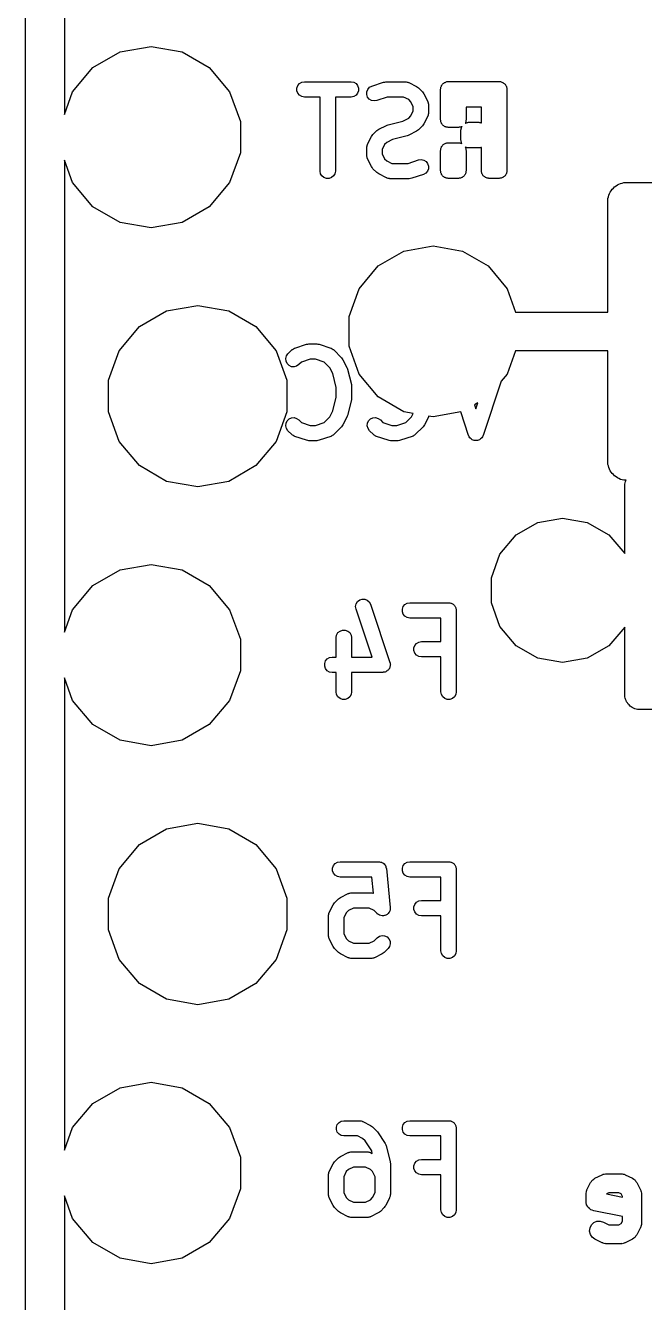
# Model space of a CAD drawing. Extents: x 243 to 312, y -176.3 to -102.
# Drawn here: x 258.89 to 264.96, y -122.56 to -110.03 of the extents above; entities that cross this region are included whole.
import ezdxf

# ---------------------------------------------------------------- set-up
doc = ezdxf.new("R2010")
doc.units = 0
doc.header["$MEASUREMENT"] = 0
doc.layers.add('BLACK', color=7, linetype='CONTINUOUS')

msp = doc.modelspace()

# ---------------------------------------------------------------- linework, layer by layer
at = {"layer": 'BLACK', "linetype": 'CONTINUOUS'}
for p, q in [((258.889, -135.272), (258.89, -104.792)), ((259.27, -106.269), (259.27, -110.901)), ((259.549, -110.443), (259.817, -110.289)), ((259.817, -110.289), (260.121, -110.235)), ((260.121, -110.235), (260.426, -110.289)), ((260.426, -110.289), (260.693, -110.443)), ((259.351, -110.68), (259.549, -110.443)), ((260.693, -110.443), (260.892, -110.68)), ((261.579, -110.599), (261.602, -110.586)), ((261.602, -110.586), (261.627, -110.582)), ((261.627, -110.582), (262.084, -110.582)), ((262.084, -110.582), (262.11, -110.586)), ((262.11, -110.586), (262.133, -110.599)), ((262.289, -110.624), (262.404, -110.586)), ((262.404, -110.586), (262.416, -110.584)), ((262.416, -110.584), (262.427, -110.582)), ((262.427, -110.582), (262.618, -110.582)), ((262.618, -110.582), (262.622, -110.583)), ((262.622, -110.583), (262.626, -110.582)), ((262.626, -110.582), (262.635, -110.585)), ((262.635, -110.585), (262.643, -110.586)), ((262.643, -110.586), (262.647, -110.589)), ((262.647, -110.589), (262.651, -110.59)), ((262.651, -110.59), (262.728, -110.628)), ((262.99, -110.597), (262.996, -110.594)), ((262.996, -110.594), (263.001, -110.589)), ((263.001, -110.589), (263.007, -110.587)), ((263.007, -110.587), (263.013, -110.584)), ((263.013, -110.584), (263.019, -110.583)), ((263.019, -110.583), (263.025, -110.58)), ((263.025, -110.58), (263.032, -110.58)), ((263.032, -110.58), (263.038, -110.579)), ((263.038, -110.579), (263.538, -110.579)), ((263.538, -110.579), (263.545, -110.58)), ((263.545, -110.58), (263.551, -110.58)), ((263.551, -110.58), (263.558, -110.583)), ((263.558, -110.583), (263.564, -110.584)), ((263.564, -110.584), (263.57, -110.587)), ((263.57, -110.587), (263.576, -110.589)), ((263.576, -110.589), (263.581, -110.594)), ((263.581, -110.594), (263.587, -110.597)), ((259.27, -110.901), (259.351, -110.68)), ((260.892, -110.68), (260.998, -110.97)), ((261.553, -110.644), (261.562, -110.619)), ((261.553, -110.67), (261.553, -110.644)), ((261.562, -110.694), (261.553, -110.67)), ((261.562, -110.619), (261.579, -110.599)), ((261.579, -110.714), (261.562, -110.694)), ((261.602, -110.727), (261.579, -110.714)), ((262.133, -110.714), (262.11, -110.727)), ((262.133, -110.599), (262.149, -110.619)), ((262.149, -110.694), (262.133, -110.714)), ((262.149, -110.619), (262.158, -110.644)), ((262.158, -110.67), (262.149, -110.694)), ((262.158, -110.644), (262.158, -110.67)), ((262.239, -110.706), (262.24, -110.68)), ((262.247, -110.731), (262.239, -110.706)), ((262.24, -110.68), (262.249, -110.656)), ((262.249, -110.656), (262.266, -110.636)), ((262.266, -110.636), (262.289, -110.624)), ((262.728, -110.628), (262.737, -110.635)), ((262.737, -110.635), (262.747, -110.642)), ((262.747, -110.642), (262.785, -110.68)), ((262.785, -110.68), (262.792, -110.69)), ((262.792, -110.69), (262.799, -110.7)), ((262.799, -110.7), (262.837, -110.776)), ((262.963, -110.654), (262.965, -110.648)), ((262.963, -110.954), (262.963, -110.654)), ((262.965, -110.641), (262.967, -110.635)), ((262.965, -110.648), (262.965, -110.641)), ((262.967, -110.635), (262.968, -110.629)), ((262.968, -110.629), (262.971, -110.623)), ((262.971, -110.623), (262.973, -110.617)), ((262.973, -110.617), (262.978, -110.612)), ((262.978, -110.612), (262.981, -110.606)), ((262.981, -110.606), (262.986, -110.602)), ((262.986, -110.602), (262.99, -110.597)), ((263.587, -110.597), (263.591, -110.602)), ((263.591, -110.602), (263.596, -110.606)), ((263.596, -110.606), (263.599, -110.612)), ((263.599, -110.612), (263.603, -110.617)), ((263.603, -110.617), (263.606, -110.623)), ((263.606, -110.623), (263.609, -110.629)), ((263.609, -110.629), (263.61, -110.635)), ((263.61, -110.635), (263.612, -110.641)), ((263.612, -110.641), (263.612, -110.648)), ((263.612, -110.648), (263.613, -110.654)), ((263.613, -110.654), (263.613, -111.454)), ((261.627, -110.732), (261.602, -110.727)), ((261.781, -110.732), (261.627, -110.732)), ((261.781, -111.457), (261.781, -110.732)), ((262.084, -110.732), (261.931, -110.732)), ((261.931, -110.732), (261.931, -111.457)), ((262.11, -110.727), (262.084, -110.732)), ((262.263, -110.751), (262.247, -110.731)), ((262.286, -110.765), (262.263, -110.751)), ((262.311, -110.77), (262.286, -110.765)), ((262.337, -110.766), (262.311, -110.77)), ((262.44, -110.732), (262.337, -110.766)), ((262.6, -110.732), (262.44, -110.732)), ((262.65, -110.757), (262.6, -110.732)), ((262.67, -110.778), (262.65, -110.757)), ((262.695, -110.827), (262.67, -110.778)), ((262.695, -110.868), (262.695, -110.827)), ((262.837, -110.776), (262.839, -110.78)), ((262.839, -110.78), (262.841, -110.784)), ((262.841, -110.784), (262.842, -110.792)), ((262.842, -110.792), (262.845, -110.801)), ((262.845, -110.801), (262.844, -110.805)), ((262.844, -110.805), (262.845, -110.809)), ((262.845, -110.809), (262.845, -110.885)), ((263.213, -110.829), (263.213, -110.954)), ((263.363, -110.829), (263.213, -110.829)), ((263.363, -110.984), (263.363, -110.829)), ((260.998, -110.97), (260.998, -111.28)), ((262.447, -111.003), (262.592, -110.967)), ((262.592, -110.967), (262.65, -110.938)), ((262.65, -110.938), (262.67, -110.917)), ((262.67, -110.917), (262.695, -110.868)), ((262.837, -110.919), (262.799, -110.995)), ((262.839, -110.915), (262.837, -110.919)), ((262.841, -110.911), (262.839, -110.915)), ((262.842, -110.902), (262.841, -110.911)), ((262.845, -110.894), (262.842, -110.902)), ((262.845, -110.885), (262.844, -110.89)), ((262.844, -110.89), (262.845, -110.894)), ((262.965, -110.961), (262.963, -110.954)), ((262.965, -110.967), (262.965, -110.961)), ((262.967, -110.974), (262.965, -110.967)), ((263.212, -110.967), (263.21, -110.974)), ((263.213, -110.954), (263.212, -110.961)), ((263.212, -110.961), (263.212, -110.967)), ((262.298, -111.099), (262.336, -111.061)), ((262.336, -111.061), (262.346, -111.054)), ((262.346, -111.054), (262.356, -111.047)), ((262.356, -111.047), (262.432, -111.009)), ((262.432, -111.009), (262.44, -111.007)), ((262.44, -111.007), (262.447, -111.003)), ((262.728, -111.067), (262.651, -111.105)), ((262.737, -111.06), (262.728, -111.067)), ((262.747, -111.053), (262.737, -111.06)), ((262.785, -111.015), (262.747, -111.053)), ((262.792, -111.005), (262.785, -111.015)), ((262.799, -110.995), (262.792, -111.005)), ((262.968, -110.98), (262.967, -110.974)), ((262.971, -110.986), (262.968, -110.98)), ((262.973, -110.992), (262.971, -110.986)), ((262.978, -110.997), (262.973, -110.992)), ((262.981, -111.003), (262.978, -110.997)), ((262.986, -111.007), (262.981, -111.003)), ((262.99, -111.012), (262.986, -111.007)), ((262.996, -111.015), (262.99, -111.012)), ((263.001, -111.019), (262.996, -111.015)), ((263.007, -111.022), (263.001, -111.019)), ((263.013, -111.025), (263.007, -111.022)), ((263.019, -111.026), (263.013, -111.025)), ((263.025, -111.028), (263.019, -111.026)), ((263.032, -111.028), (263.025, -111.028)), ((263.038, -111.029), (263.032, -111.028)), ((263.138, -111.029), (263.038, -111.029)), ((263.145, -111.028), (263.138, -111.029)), ((263.151, -111.028), (263.145, -111.028)), ((263.158, -111.026), (263.151, -111.028)), ((263.164, -111.025), (263.158, -111.026)), ((263.163, -111.054), (263.165, -111.048)), ((263.163, -111.154), (263.163, -111.054)), ((263.17, -111.022), (263.164, -111.025)), ((263.165, -111.041), (263.167, -111.035)), ((263.165, -111.048), (263.165, -111.041)), ((263.167, -111.035), (263.168, -111.029)), ((263.168, -111.029), (263.171, -111.023)), ((263.172, -111.021), (263.17, -111.022)), ((263.171, -111.023), (263.172, -111.021)), ((263.206, -110.986), (263.205, -110.988)), ((263.205, -110.988), (263.207, -110.987)), ((263.209, -110.98), (263.206, -110.986)), ((263.207, -110.987), (263.213, -110.984)), ((263.21, -110.974), (263.209, -110.98)), ((263.213, -110.984), (263.219, -110.983)), ((263.219, -110.983), (263.225, -110.98)), ((263.225, -110.98), (263.232, -110.98)), ((263.232, -110.98), (263.238, -110.979)), ((263.238, -110.979), (263.338, -110.979)), ((263.338, -110.979), (263.345, -110.98)), ((263.345, -110.98), (263.351, -110.98)), ((263.351, -110.98), (263.358, -110.983)), ((263.358, -110.983), (263.363, -110.984)), ((262.239, -111.22), (262.241, -111.211)), ((262.239, -111.224), (262.239, -111.22)), ((262.241, -111.211), (262.243, -111.203)), ((262.243, -111.203), (262.245, -111.199)), ((262.245, -111.199), (262.246, -111.195)), ((262.246, -111.195), (262.284, -111.119)), ((262.284, -111.119), (262.291, -111.109)), ((262.291, -111.109), (262.298, -111.099)), ((262.413, -111.197), (262.388, -111.246)), ((262.434, -111.176), (262.413, -111.197)), ((262.492, -111.147), (262.434, -111.176)), ((262.636, -111.111), (262.492, -111.147)), ((262.644, -111.107), (262.636, -111.111)), ((262.651, -111.105), (262.644, -111.107)), ((262.971, -111.223), (262.973, -111.217)), ((262.973, -111.217), (262.978, -111.212)), ((262.978, -111.212), (262.981, -111.206)), ((262.981, -111.206), (262.986, -111.202)), ((262.986, -111.202), (262.99, -111.197)), ((262.99, -111.197), (262.996, -111.194)), ((262.996, -111.194), (263.001, -111.189)), ((263.001, -111.189), (263.007, -111.187)), ((263.007, -111.187), (263.013, -111.184)), ((263.013, -111.184), (263.019, -111.183)), ((263.019, -111.183), (263.025, -111.18)), ((263.025, -111.18), (263.032, -111.18)), ((263.032, -111.18), (263.038, -111.179)), ((263.038, -111.179), (263.138, -111.179)), ((263.138, -111.179), (263.145, -111.18)), ((263.145, -111.18), (263.151, -111.18)), ((263.151, -111.18), (263.158, -111.183)), ((263.158, -111.183), (263.164, -111.184)), ((263.165, -111.161), (263.163, -111.154)), ((263.164, -111.184), (263.17, -111.187)), ((263.165, -111.167), (263.165, -111.161)), ((263.167, -111.174), (263.165, -111.167)), ((263.168, -111.18), (263.167, -111.174)), ((263.171, -111.186), (263.168, -111.18)), ((263.17, -111.187), (263.172, -111.188)), ((263.172, -111.188), (263.171, -111.186)), ((263.207, -111.222), (263.205, -111.221)), ((263.205, -111.221), (263.206, -111.223)), ((263.213, -111.225), (263.207, -111.222)), ((260.998, -111.28), (260.892, -111.57)), ((262.238, -111.228), (262.239, -111.224)), ((262.238, -111.305), (262.238, -111.228)), ((262.239, -111.309), (262.238, -111.305)), ((262.239, -111.313), (262.239, -111.309)), ((262.241, -111.322), (262.239, -111.313)), ((262.243, -111.33), (262.241, -111.322)), ((262.245, -111.334), (262.243, -111.33)), ((262.246, -111.338), (262.245, -111.334)), ((262.284, -111.414), (262.246, -111.338)), ((262.388, -111.246), (262.388, -111.287)), ((262.388, -111.287), (262.413, -111.336)), ((262.413, -111.336), (262.434, -111.357)), ((262.644, -111.382), (262.746, -111.348)), ((262.746, -111.348), (262.772, -111.344)), ((262.772, -111.344), (262.798, -111.349)), ((262.963, -111.254), (262.965, -111.248)), ((262.963, -111.454), (262.963, -111.254)), ((262.965, -111.241), (262.967, -111.235)), ((262.965, -111.248), (262.965, -111.241)), ((262.967, -111.235), (262.968, -111.229)), ((262.968, -111.229), (262.971, -111.223)), ((263.206, -111.223), (263.209, -111.229)), ((263.209, -111.229), (263.21, -111.235)), ((263.21, -111.235), (263.212, -111.241)), ((263.212, -111.241), (263.212, -111.248)), ((263.212, -111.248), (263.213, -111.254)), ((263.219, -111.226), (263.213, -111.225)), ((263.213, -111.254), (263.213, -111.454)), ((263.225, -111.228), (263.219, -111.226)), ((263.232, -111.228), (263.225, -111.228)), ((263.238, -111.229), (263.232, -111.228)), ((263.338, -111.229), (263.238, -111.229)), ((263.345, -111.228), (263.338, -111.229)), ((263.351, -111.228), (263.345, -111.228)), ((263.358, -111.226), (263.351, -111.228)), ((263.363, -111.225), (263.358, -111.226)), ((263.363, -111.454), (263.363, -111.225)), ((259.351, -111.57), (259.27, -111.349)), ((259.27, -111.349), (259.27, -115.981)), ((261.785, -111.483), (261.781, -111.457)), ((261.931, -111.457), (261.926, -111.483)), ((262.291, -111.424), (262.284, -111.414)), ((262.298, -111.434), (262.291, -111.424)), ((262.336, -111.472), (262.298, -111.434)), ((262.346, -111.479), (262.336, -111.472)), ((262.434, -111.357), (262.483, -111.382)), ((262.483, -111.382), (262.644, -111.382)), ((262.798, -111.349), (262.82, -111.363)), ((262.834, -111.458), (262.817, -111.478)), ((262.82, -111.363), (262.836, -111.383)), ((262.844, -111.434), (262.834, -111.458)), ((262.836, -111.383), (262.844, -111.408)), ((262.844, -111.408), (262.844, -111.434)), ((262.965, -111.461), (262.963, -111.454)), ((262.965, -111.467), (262.965, -111.461)), ((262.967, -111.474), (262.965, -111.467)), ((263.212, -111.467), (263.21, -111.474)), ((263.213, -111.454), (263.212, -111.461)), ((263.212, -111.461), (263.212, -111.467)), ((263.365, -111.461), (263.363, -111.454)), ((263.365, -111.467), (263.365, -111.461)), ((263.367, -111.474), (263.365, -111.467)), ((263.612, -111.467), (263.61, -111.474)), ((263.613, -111.454), (263.612, -111.461)), ((263.612, -111.461), (263.612, -111.467)), ((259.549, -111.807), (259.351, -111.57)), ((260.892, -111.57), (260.693, -111.807)), ((261.798, -111.505), (261.785, -111.483)), ((261.818, -111.522), (261.798, -111.505)), ((261.843, -111.531), (261.818, -111.522)), ((261.869, -111.531), (261.843, -111.531)), ((261.893, -111.522), (261.869, -111.531)), ((261.913, -111.505), (261.893, -111.522)), ((261.926, -111.483), (261.913, -111.505)), ((262.356, -111.486), (262.346, -111.479)), ((262.432, -111.524), (262.356, -111.486)), ((262.436, -111.525), (262.432, -111.524)), ((262.44, -111.527), (262.436, -111.525)), ((262.448, -111.529), (262.44, -111.527)), ((262.457, -111.531), (262.448, -111.529)), ((262.461, -111.531), (262.457, -111.531)), ((262.465, -111.532), (262.461, -111.531)), ((262.656, -111.532), (262.465, -111.532)), ((262.668, -111.53), (262.656, -111.532)), ((262.68, -111.528), (262.668, -111.53)), ((262.794, -111.49), (262.68, -111.528)), ((262.817, -111.478), (262.794, -111.49)), ((262.968, -111.48), (262.967, -111.474)), ((262.971, -111.486), (262.968, -111.48)), ((262.973, -111.492), (262.971, -111.486)), ((262.978, -111.497), (262.973, -111.492)), ((262.981, -111.503), (262.978, -111.497)), ((262.986, -111.507), (262.981, -111.503)), ((262.99, -111.512), (262.986, -111.507)), ((262.996, -111.515), (262.99, -111.512)), ((263.001, -111.519), (262.996, -111.515)), ((263.007, -111.522), (263.001, -111.519)), ((263.013, -111.525), (263.007, -111.522)), ((263.019, -111.526), (263.013, -111.525)), ((263.025, -111.528), (263.019, -111.526)), ((263.032, -111.528), (263.025, -111.528)), ((263.038, -111.529), (263.032, -111.528)), ((263.138, -111.529), (263.038, -111.529)), ((263.145, -111.528), (263.138, -111.529)), ((263.151, -111.528), (263.145, -111.528)), ((263.158, -111.526), (263.151, -111.528)), ((263.164, -111.525), (263.158, -111.526)), ((263.17, -111.522), (263.164, -111.525)), ((263.176, -111.519), (263.17, -111.522)), ((263.181, -111.515), (263.176, -111.519)), ((263.187, -111.512), (263.181, -111.515)), ((263.191, -111.507), (263.187, -111.512)), ((263.196, -111.503), (263.191, -111.507)), ((263.199, -111.497), (263.196, -111.503)), ((263.203, -111.492), (263.199, -111.497)), ((263.206, -111.486), (263.203, -111.492)), ((263.209, -111.48), (263.206, -111.486)), ((263.21, -111.474), (263.209, -111.48)), ((263.368, -111.48), (263.367, -111.474)), ((263.371, -111.486), (263.368, -111.48)), ((263.373, -111.492), (263.371, -111.486)), ((263.378, -111.497), (263.373, -111.492)), ((263.381, -111.503), (263.378, -111.497)), ((263.386, -111.507), (263.381, -111.503)), ((263.39, -111.512), (263.386, -111.507)), ((263.396, -111.515), (263.39, -111.512)), ((263.401, -111.519), (263.396, -111.515)), ((263.407, -111.522), (263.401, -111.519)), ((263.413, -111.525), (263.407, -111.522)), ((263.419, -111.526), (263.413, -111.525)), ((263.425, -111.528), (263.419, -111.526)), ((263.432, -111.528), (263.425, -111.528)), ((263.438, -111.529), (263.432, -111.528)), ((263.538, -111.529), (263.438, -111.529)), ((263.545, -111.528), (263.538, -111.529)), ((263.551, -111.528), (263.545, -111.528)), ((263.558, -111.526), (263.551, -111.528)), ((263.564, -111.525), (263.558, -111.526)), ((263.57, -111.522), (263.564, -111.525)), ((263.576, -111.519), (263.57, -111.522)), ((263.581, -111.515), (263.576, -111.519)), ((263.587, -111.512), (263.581, -111.515)), ((263.591, -111.507), (263.587, -111.512)), ((263.596, -111.503), (263.591, -111.507)), ((263.599, -111.497), (263.596, -111.503)), ((263.603, -111.492), (263.599, -111.497)), ((263.606, -111.486), (263.603, -111.492)), ((263.609, -111.48), (263.606, -111.486)), ((263.61, -111.474), (263.609, -111.48)), ((264.685, -111.603), (264.698, -111.592)), ((264.698, -111.592), (264.714, -111.587)), ((264.714, -111.587), (264.729, -111.578)), ((264.729, -111.578), (264.746, -111.575)), ((264.746, -111.575), (264.761, -111.57)), ((264.761, -111.57), (264.778, -111.57)), ((264.778, -111.57), (264.778, -111.569)), ((264.778, -111.569), (271.162, -111.569)), ((264.605, -111.726), (264.61, -111.711)), ((264.61, -111.711), (264.613, -111.694)), ((264.613, -111.694), (264.622, -111.679)), ((264.622, -111.679), (264.627, -111.663)), ((264.627, -111.663), (264.638, -111.65)), ((264.638, -111.65), (264.647, -111.636)), ((264.647, -111.636), (264.66, -111.625)), ((264.66, -111.625), (264.671, -111.612)), ((264.671, -111.612), (264.685, -111.603)), ((259.817, -111.961), (259.549, -111.807)), ((260.693, -111.807), (260.426, -111.961)), ((264.604, -112.84), (264.604, -111.743)), ((264.604, -111.743), (264.605, -111.743)), ((264.605, -111.743), (264.605, -111.726)), ((260.121, -112.015), (259.817, -111.961)), ((260.426, -111.961), (260.121, -112.015)), ((262.603, -112.242), (262.89, -112.192)), ((262.89, -112.192), (263.177, -112.242)), ((262.351, -112.388), (262.603, -112.242)), ((263.177, -112.242), (263.429, -112.388)), ((262.164, -112.611), (262.351, -112.388)), ((263.429, -112.388), (263.616, -112.611)), ((262.065, -112.884), (262.164, -112.611)), ((263.616, -112.611), (263.699, -112.84)), ((260.007, -112.983), (260.274, -112.829)), ((260.274, -112.829), (260.579, -112.775)), ((260.579, -112.775), (260.883, -112.829)), ((260.883, -112.829), (261.151, -112.983)), ((263.699, -112.84), (264.604, -112.84)), ((262.065, -113.176), (262.065, -112.884)), ((259.808, -113.22), (260.007, -112.983)), ((261.151, -112.983), (261.349, -113.22)), ((259.702, -113.51), (259.808, -113.22)), ((261.349, -113.22), (261.455, -113.51)), ((261.465, -113.25), (261.504, -113.212)), ((261.504, -113.212), (261.507, -113.209)), ((261.507, -113.209), (261.51, -113.206)), ((261.51, -113.206), (261.518, -113.202)), ((261.518, -113.202), (261.525, -113.197)), ((261.525, -113.197), (261.529, -113.196)), ((261.529, -113.196), (261.533, -113.194)), ((261.533, -113.194), (261.647, -113.156)), ((261.647, -113.156), (261.659, -113.154)), ((261.659, -113.154), (261.671, -113.152)), ((261.671, -113.152), (261.747, -113.152)), ((261.747, -113.152), (261.759, -113.154)), ((261.759, -113.154), (261.771, -113.156)), ((261.771, -113.156), (261.885, -113.194)), ((261.885, -113.194), (261.889, -113.196)), ((261.889, -113.196), (261.893, -113.197)), ((261.893, -113.197), (261.9, -113.202)), ((261.9, -113.202), (261.908, -113.206)), ((261.908, -113.206), (261.911, -113.209)), ((261.911, -113.209), (261.914, -113.212)), ((261.914, -113.212), (261.991, -113.288)), ((262.164, -113.449), (262.065, -113.176)), ((263.699, -113.221), (263.616, -113.449)), ((264.605, -113.221), (263.699, -113.221)), ((264.605, -114.334), (264.605, -113.221)), ((261.444, -113.297), (261.451, -113.271)), ((261.446, -113.323), (261.444, -113.297)), ((261.457, -113.346), (261.446, -113.323)), ((261.451, -113.271), (261.465, -113.25)), ((261.476, -113.365), (261.457, -113.346)), ((261.597, -113.331), (261.572, -113.356)), ((261.683, -113.302), (261.597, -113.331)), ((261.735, -113.302), (261.683, -113.302)), ((261.821, -113.331), (261.735, -113.302)), ((261.876, -113.386), (261.821, -113.331)), ((261.991, -113.288), (261.997, -113.298)), ((261.997, -113.298), (262.005, -113.308)), ((262.005, -113.308), (262.043, -113.384)), ((261.499, -113.376), (261.476, -113.365)), ((261.525, -113.378), (261.499, -113.376)), ((261.55, -113.371), (261.525, -113.378)), ((261.572, -113.356), (261.55, -113.371)), ((261.905, -113.444), (261.876, -113.386)), ((261.939, -113.579), (261.905, -113.444)), ((262.043, -113.384), (262.045, -113.392)), ((262.045, -113.392), (262.048, -113.399)), ((262.048, -113.399), (262.087, -113.552)), ((262.351, -113.672), (262.164, -113.449)), ((263.616, -113.449), (263.557, -113.519)), ((259.702, -113.82), (259.702, -113.51)), ((261.455, -113.51), (261.455, -113.82)), ((261.939, -113.675), (261.939, -113.579)), ((262.087, -113.552), (262.087, -113.561)), ((262.087, -113.561), (262.089, -113.57)), ((262.089, -113.57), (262.089, -113.684)), ((263.557, -113.519), (263.38, -114.051)), ((261.905, -113.81), (261.939, -113.675)), ((262.087, -113.702), (262.048, -113.855)), ((262.089, -113.684), (262.087, -113.693)), ((262.087, -113.693), (262.087, -113.702)), ((262.603, -113.818), (262.351, -113.672)), ((259.808, -114.11), (259.702, -113.82)), ((261.455, -113.82), (261.349, -114.11)), ((261.876, -113.868), (261.905, -113.81)), ((262.693, -113.834), (262.603, -113.818)), ((262.676, -113.868), (262.693, -113.834)), ((263.161, -113.82), (262.89, -113.868)), ((263.238, -114.051), (263.161, -113.82)), ((263.329, -113.73), (263.295, -113.749)), ((263.295, -113.749), (263.309, -113.79)), ((263.309, -113.79), (263.329, -113.73)), ((261.444, -113.957), (261.446, -113.931)), ((261.451, -113.982), (261.444, -113.957)), ((261.446, -113.931), (261.457, -113.908)), ((261.457, -113.908), (261.476, -113.889)), ((261.476, -113.889), (261.499, -113.878)), ((261.499, -113.878), (261.525, -113.876)), ((261.525, -113.876), (261.55, -113.883)), ((261.55, -113.883), (261.572, -113.898)), ((261.572, -113.898), (261.597, -113.923)), ((261.597, -113.923), (261.683, -113.952)), ((261.683, -113.952), (261.735, -113.952)), ((261.735, -113.952), (261.821, -113.923)), ((261.821, -113.923), (261.876, -113.868)), ((261.991, -113.966), (261.914, -114.042)), ((261.997, -113.956), (261.991, -113.966)), ((262.005, -113.946), (261.997, -113.956)), ((262.043, -113.87), (262.005, -113.946)), ((262.045, -113.862), (262.043, -113.87)), ((262.048, -113.855), (262.045, -113.862)), ((262.244, -113.957), (262.246, -113.931)), ((262.251, -113.982), (262.244, -113.957)), ((262.246, -113.931), (262.257, -113.908)), ((262.257, -113.908), (262.276, -113.889)), ((262.276, -113.889), (262.299, -113.878)), ((262.299, -113.878), (262.325, -113.876)), ((262.325, -113.876), (262.35, -113.883)), ((262.35, -113.883), (262.372, -113.898)), ((262.372, -113.898), (262.397, -113.923)), ((262.397, -113.923), (262.483, -113.952)), ((262.483, -113.952), (262.535, -113.952)), ((262.535, -113.952), (262.621, -113.923)), ((262.621, -113.923), (262.676, -113.868)), ((262.791, -113.966), (262.714, -114.042)), ((262.797, -113.956), (262.791, -113.966)), ((262.805, -113.946), (262.797, -113.956)), ((262.843, -113.87), (262.805, -113.946)), ((262.845, -113.862), (262.843, -113.87)), ((262.846, -113.86), (262.845, -113.862)), ((262.89, -113.868), (262.846, -113.86)), ((261.465, -114.004), (261.451, -113.982)), ((261.504, -114.042), (261.465, -114.004)), ((261.507, -114.044), (261.504, -114.042)), ((261.51, -114.048), (261.507, -114.044)), ((261.518, -114.052), (261.51, -114.048)), ((261.525, -114.057), (261.518, -114.052)), ((261.529, -114.058), (261.525, -114.057)), ((261.533, -114.06), (261.529, -114.058)), ((261.647, -114.098), (261.533, -114.06)), ((261.659, -114.1), (261.647, -114.098)), ((261.671, -114.102), (261.659, -114.1)), ((261.747, -114.102), (261.671, -114.102)), ((261.759, -114.1), (261.747, -114.102)), ((261.771, -114.098), (261.759, -114.1)), ((261.885, -114.06), (261.771, -114.098)), ((261.889, -114.058), (261.885, -114.06)), ((261.893, -114.057), (261.889, -114.058)), ((261.9, -114.052), (261.893, -114.057)), ((261.908, -114.048), (261.9, -114.052)), ((261.911, -114.044), (261.908, -114.048)), ((261.914, -114.042), (261.911, -114.044)), ((262.265, -114.004), (262.251, -113.982)), ((262.304, -114.042), (262.265, -114.004)), ((262.307, -114.044), (262.304, -114.042)), ((262.31, -114.048), (262.307, -114.044)), ((262.318, -114.052), (262.31, -114.048)), ((262.325, -114.057), (262.318, -114.052)), ((262.329, -114.058), (262.325, -114.057)), ((262.333, -114.06), (262.329, -114.058)), ((262.447, -114.098), (262.333, -114.06)), ((262.459, -114.1), (262.447, -114.098)), ((262.471, -114.102), (262.459, -114.1)), ((262.547, -114.102), (262.471, -114.102)), ((262.559, -114.1), (262.547, -114.102)), ((262.571, -114.098), (262.559, -114.1)), ((262.685, -114.06), (262.571, -114.098)), ((262.689, -114.058), (262.685, -114.06)), ((262.693, -114.057), (262.689, -114.058)), ((262.7, -114.052), (262.693, -114.057)), ((262.708, -114.048), (262.7, -114.052)), ((262.711, -114.044), (262.708, -114.048)), ((262.714, -114.042), (262.711, -114.044)), ((263.239, -114.052), (263.238, -114.051)), ((263.239, -114.054), (263.239, -114.052)), ((263.245, -114.064), (263.239, -114.054)), ((263.25, -114.074), (263.245, -114.064)), ((263.252, -114.075), (263.25, -114.074)), ((263.253, -114.077), (263.252, -114.075)), ((263.262, -114.084), (263.253, -114.077)), ((263.27, -114.091), (263.262, -114.084)), ((263.272, -114.092), (263.27, -114.091)), ((263.273, -114.093), (263.272, -114.092)), ((263.284, -114.096), (263.273, -114.093)), ((263.294, -114.1), (263.284, -114.096)), ((263.296, -114.1), (263.294, -114.1)), ((263.298, -114.101), (263.296, -114.1)), ((263.309, -114.101), (263.298, -114.101)), ((263.32, -114.101), (263.309, -114.101)), ((263.322, -114.1), (263.32, -114.101)), ((263.324, -114.1), (263.322, -114.1)), ((263.334, -114.096), (263.324, -114.1)), ((263.345, -114.093), (263.334, -114.096)), ((263.346, -114.092), (263.345, -114.093)), ((263.348, -114.091), (263.346, -114.092)), ((263.356, -114.084), (263.348, -114.091)), ((263.365, -114.077), (263.356, -114.084)), ((263.366, -114.075), (263.365, -114.077)), ((263.368, -114.074), (263.366, -114.075)), ((263.373, -114.064), (263.368, -114.074)), ((263.379, -114.054), (263.373, -114.064)), ((263.38, -114.051), (263.379, -114.052)), ((263.379, -114.052), (263.379, -114.054)), ((260.007, -114.347), (259.808, -114.11)), ((261.349, -114.11), (261.151, -114.347)), ((260.274, -114.501), (260.007, -114.347)), ((261.151, -114.347), (260.883, -114.501)), ((264.61, -114.349), (264.605, -114.334)), ((264.613, -114.366), (264.61, -114.349)), ((264.622, -114.381), (264.613, -114.366)), ((264.627, -114.397), (264.622, -114.381)), ((264.638, -114.41), (264.627, -114.397)), ((264.647, -114.424), (264.638, -114.41)), ((264.66, -114.435), (264.647, -114.424)), ((264.671, -114.448), (264.66, -114.435)), ((264.685, -114.457), (264.671, -114.448)), ((264.698, -114.468), (264.685, -114.457)), ((264.714, -114.473), (264.698, -114.468)), ((264.729, -114.482), (264.714, -114.473)), ((260.579, -114.555), (260.274, -114.501)), ((260.883, -114.501), (260.579, -114.555)), ((264.746, -114.485), (264.729, -114.482)), ((264.761, -114.49), (264.746, -114.485)), ((264.778, -114.49), (264.761, -114.49)), ((264.77, -114.527), (264.774, -114.514)), ((264.77, -114.581), (264.77, -114.527)), ((264.77, -115.21), (264.77, -114.581)), ((264.77, -114.581), (264.77, -114.581)), ((264.774, -114.514), (264.777, -114.501)), ((264.777, -114.501), (264.783, -114.49)), ((264.783, -114.49), (264.778, -114.49)), ((264.778, -114.49), (264.778, -114.49)), ((263.704, -115.027), (263.917, -114.903)), ((263.917, -114.903), (264.16, -114.861)), ((264.16, -114.861), (264.403, -114.903)), ((264.403, -114.903), (264.616, -115.027)), ((263.546, -115.215), (263.704, -115.027)), ((264.616, -115.027), (264.77, -115.21)), ((263.462, -115.447), (263.546, -115.215)), ((259.817, -115.369), (260.121, -115.315)), ((260.121, -115.315), (260.426, -115.369)), ((259.549, -115.523), (259.817, -115.369)), ((260.426, -115.369), (260.693, -115.523)), ((263.462, -115.693), (263.462, -115.447)), ((259.351, -115.76), (259.549, -115.523)), ((260.693, -115.523), (260.892, -115.76)), ((262.129, -115.727), (262.134, -115.701)), ((262.133, -115.753), (262.129, -115.727)), ((262.134, -115.701), (262.148, -115.679)), ((262.148, -115.679), (262.169, -115.663)), ((262.169, -115.663), (262.193, -115.655)), ((262.193, -115.655), (262.219, -115.655)), ((262.219, -115.655), (262.243, -115.665)), ((262.243, -115.665), (262.263, -115.682)), ((262.263, -115.682), (262.275, -115.705)), ((262.275, -115.705), (262.466, -116.277)), ((262.588, -115.754), (262.596, -115.729)), ((262.596, -115.729), (262.613, -115.709)), ((262.613, -115.709), (262.636, -115.696)), ((262.636, -115.696), (262.661, -115.692)), ((262.661, -115.692), (263.042, -115.692)), ((263.042, -115.692), (263.049, -115.693)), ((263.049, -115.693), (263.055, -115.693)), ((263.055, -115.693), (263.062, -115.695)), ((263.062, -115.695), (263.068, -115.696)), ((263.068, -115.696), (263.074, -115.7)), ((263.074, -115.7), (263.08, -115.702)), ((263.08, -115.702), (263.085, -115.706)), ((263.085, -115.706), (263.091, -115.709)), ((263.091, -115.709), (263.095, -115.714)), ((263.095, -115.714), (263.1, -115.719)), ((263.1, -115.719), (263.103, -115.724)), ((263.103, -115.724), (263.107, -115.729)), ((263.107, -115.729), (263.11, -115.736)), ((263.546, -115.925), (263.462, -115.693)), ((259.27, -115.981), (259.351, -115.76)), ((260.892, -115.76), (260.998, -116.05)), ((262.291, -116.225), (262.133, -115.753)), ((262.588, -115.78), (262.588, -115.754)), ((262.596, -115.804), (262.588, -115.78)), ((262.613, -115.824), (262.596, -115.804)), ((262.636, -115.837), (262.613, -115.824)), ((262.661, -115.842), (262.636, -115.837)), ((262.967, -115.842), (262.661, -115.842)), ((262.967, -116.073), (262.967, -115.842)), ((263.11, -115.736), (263.113, -115.741)), ((263.113, -115.741), (263.114, -115.748)), ((263.114, -115.748), (263.116, -115.754)), ((263.116, -115.754), (263.116, -115.76)), ((263.116, -115.76), (263.117, -115.767)), ((263.117, -115.767), (263.117, -116.567)), ((261.956, -115.985), (261.976, -115.969)), ((261.976, -115.969), (262.001, -115.96)), ((262.001, -115.96), (262.027, -115.96)), ((262.027, -115.96), (262.051, -115.969)), ((262.051, -115.969), (262.071, -115.985)), ((263.704, -116.113), (263.546, -115.925)), ((264.77, -115.93), (264.616, -116.113)), ((264.77, -116.559), (264.77, -115.93)), ((260.998, -116.05), (260.998, -116.36)), ((261.939, -116.034), (261.943, -116.008)), ((261.939, -116.225), (261.939, -116.034)), ((261.943, -116.008), (261.956, -115.985)), ((262.071, -115.985), (262.084, -116.008)), ((262.084, -116.008), (262.089, -116.034)), ((262.089, -116.034), (262.089, -116.225)), ((262.711, -116.11), (262.727, -116.09)), ((262.727, -116.09), (262.75, -116.077)), ((262.75, -116.077), (262.776, -116.073)), ((262.776, -116.073), (262.967, -116.073)), ((261.851, -116.243), (261.874, -116.23)), ((261.874, -116.23), (261.899, -116.225)), ((261.899, -116.225), (261.939, -116.225)), ((262.089, -116.225), (262.291, -116.225)), ((262.702, -116.135), (262.711, -116.11)), ((262.702, -116.161), (262.702, -116.135)), ((262.711, -116.185), (262.702, -116.161)), ((262.727, -116.205), (262.711, -116.185)), ((262.75, -116.218), (262.727, -116.205)), ((262.776, -116.223), (262.75, -116.218)), ((262.967, -116.223), (262.776, -116.223)), ((262.967, -116.567), (262.967, -116.223)), ((263.917, -116.236), (263.704, -116.113)), ((264.616, -116.113), (264.403, -116.236)), ((261.826, -116.287), (261.835, -116.263)), ((261.826, -116.313), (261.826, -116.287)), ((261.835, -116.338), (261.826, -116.313)), ((261.835, -116.263), (261.851, -116.243)), ((261.851, -116.358), (261.835, -116.338)), ((261.874, -116.371), (261.851, -116.358)), ((262.443, -116.358), (262.436, -116.361)), ((262.446, -116.353), (262.443, -116.358)), ((262.451, -116.35), (262.446, -116.353)), ((262.455, -116.344), (262.451, -116.35)), ((262.46, -116.338), (262.455, -116.344)), ((262.462, -116.333), (262.46, -116.338)), ((262.464, -116.328), (262.462, -116.333)), ((262.466, -116.32), (262.464, -116.328)), ((262.466, -116.277), (262.467, -116.282)), ((262.469, -116.313), (262.466, -116.32)), ((262.467, -116.282), (262.469, -116.287)), ((262.469, -116.287), (262.469, -116.295)), ((262.469, -116.295), (262.47, -116.302)), ((262.47, -116.302), (262.469, -116.308)), ((262.469, -116.308), (262.469, -116.313)), ((264.16, -116.279), (263.917, -116.236)), ((264.403, -116.236), (264.16, -116.279)), ((259.351, -116.65), (259.27, -116.429)), ((259.27, -116.429), (259.27, -121.061)), ((260.998, -116.36), (260.892, -116.65)), ((261.899, -116.375), (261.874, -116.371)), ((261.939, -116.375), (261.899, -116.375)), ((261.939, -116.567), (261.939, -116.375)), ((262.395, -116.375), (262.089, -116.375)), ((262.089, -116.375), (262.089, -116.567)), ((262.4, -116.374), (262.395, -116.375)), ((262.406, -116.374), (262.4, -116.374)), ((262.413, -116.372), (262.406, -116.374)), ((262.42, -116.371), (262.413, -116.372)), ((262.425, -116.368), (262.42, -116.371)), ((262.43, -116.366), (262.425, -116.368)), ((262.436, -116.361), (262.43, -116.366)), ((261.943, -116.593), (261.939, -116.567)), ((261.956, -116.615), (261.943, -116.593)), ((262.084, -116.593), (262.071, -116.615)), ((262.089, -116.567), (262.084, -116.593)), ((262.972, -116.593), (262.967, -116.567)), ((262.985, -116.615), (262.972, -116.593)), ((263.113, -116.593), (263.1, -116.615)), ((263.117, -116.567), (263.113, -116.593)), ((264.77, -116.613), (264.77, -116.559)), ((259.549, -116.887), (259.351, -116.65)), ((260.892, -116.65), (260.693, -116.887)), ((261.976, -116.632), (261.956, -116.615)), ((262.001, -116.641), (261.976, -116.632)), ((262.027, -116.641), (262.001, -116.641)), ((262.051, -116.632), (262.027, -116.641)), ((262.071, -116.615), (262.051, -116.632)), ((263.005, -116.632), (262.985, -116.615)), ((263.029, -116.641), (263.005, -116.632)), ((263.055, -116.641), (263.029, -116.641)), ((263.08, -116.632), (263.055, -116.641)), ((263.1, -116.615), (263.08, -116.632)), ((264.774, -116.626), (264.77, -116.613)), ((264.777, -116.639), (264.774, -116.626)), ((264.783, -116.651), (264.777, -116.639)), ((264.788, -116.663), (264.783, -116.651)), ((264.797, -116.674), (264.788, -116.663)), ((264.803, -116.685), (264.797, -116.674)), ((264.814, -116.694), (264.803, -116.685)), ((264.823, -116.705), (264.814, -116.694)), ((264.834, -116.711), (264.823, -116.705)), ((264.845, -116.72), (264.834, -116.711)), ((264.857, -116.725), (264.845, -116.72)), ((264.869, -116.731), (264.857, -116.725)), ((264.882, -116.734), (264.869, -116.731)), ((264.895, -116.738), (264.882, -116.734)), ((271.045, -116.738), (264.895, -116.738)), ((259.817, -117.041), (259.549, -116.887)), ((260.693, -116.887), (260.426, -117.041)), ((260.121, -117.095), (259.817, -117.041)), ((260.426, -117.041), (260.121, -117.095)), ((260.274, -117.909), (260.579, -117.855)), ((260.579, -117.855), (260.883, -117.909)), ((260.007, -118.063), (260.274, -117.909)), ((260.883, -117.909), (261.151, -118.063)), ((259.808, -118.3), (260.007, -118.063)), ((261.151, -118.063), (261.349, -118.3)), ((261.927, -118.249), (261.95, -118.236)), ((261.95, -118.236), (261.976, -118.232)), ((261.976, -118.232), (262.357, -118.232)), ((262.357, -118.232), (262.359, -118.232)), ((262.359, -118.232), (262.362, -118.232)), ((262.362, -118.232), (262.372, -118.235)), ((262.372, -118.235), (262.382, -118.236)), ((262.382, -118.236), (262.385, -118.238)), ((262.613, -118.249), (262.636, -118.236)), ((262.636, -118.236), (262.661, -118.232)), ((262.661, -118.232), (263.042, -118.232)), ((263.042, -118.232), (263.049, -118.233)), ((263.049, -118.233), (263.055, -118.233)), ((263.055, -118.233), (263.062, -118.235)), ((263.062, -118.235), (263.068, -118.236)), ((263.068, -118.236), (263.074, -118.24)), ((259.702, -118.59), (259.808, -118.3)), ((261.349, -118.3), (261.455, -118.59)), ((261.902, -118.294), (261.911, -118.269)), ((261.902, -118.32), (261.902, -118.294)), ((261.911, -118.344), (261.902, -118.32)), ((261.911, -118.269), (261.927, -118.249)), ((261.927, -118.364), (261.911, -118.344)), ((262.385, -118.238), (262.387, -118.239)), ((262.387, -118.239), (262.396, -118.244)), ((262.396, -118.244), (262.405, -118.249)), ((262.405, -118.249), (262.407, -118.252)), ((262.407, -118.252), (262.409, -118.253)), ((262.409, -118.253), (262.415, -118.262)), ((262.415, -118.262), (262.422, -118.269)), ((262.422, -118.269), (262.423, -118.272)), ((262.423, -118.272), (262.424, -118.274)), ((262.424, -118.274), (262.427, -118.284)), ((262.427, -118.284), (262.43, -118.294)), ((262.43, -118.294), (262.43, -118.297)), ((262.43, -118.297), (262.431, -118.299)), ((262.431, -118.299), (262.469, -118.68)), ((262.588, -118.294), (262.596, -118.269)), ((262.588, -118.32), (262.588, -118.294)), ((262.596, -118.344), (262.588, -118.32)), ((262.596, -118.269), (262.613, -118.249)), ((262.613, -118.364), (262.596, -118.344)), ((263.074, -118.24), (263.08, -118.242)), ((263.08, -118.242), (263.085, -118.246)), ((263.085, -118.246), (263.091, -118.249)), ((263.091, -118.249), (263.095, -118.254)), ((263.095, -118.254), (263.1, -118.259)), ((263.1, -118.259), (263.103, -118.264)), ((263.103, -118.264), (263.107, -118.269)), ((263.107, -118.269), (263.11, -118.276)), ((263.11, -118.276), (263.113, -118.281)), ((263.113, -118.281), (263.114, -118.288)), ((263.114, -118.288), (263.116, -118.294)), ((263.116, -118.294), (263.116, -118.3)), ((263.116, -118.3), (263.117, -118.307)), ((263.117, -118.307), (263.117, -119.107)), ((261.95, -118.377), (261.927, -118.364)), ((261.976, -118.382), (261.95, -118.377)), ((262.289, -118.382), (261.976, -118.382)), ((262.305, -118.541), (262.289, -118.382)), ((262.636, -118.377), (262.613, -118.364)), ((262.661, -118.382), (262.636, -118.377)), ((262.967, -118.382), (262.661, -118.382)), ((262.967, -118.613), (262.967, -118.382)), ((259.702, -118.9), (259.702, -118.59)), ((261.455, -118.59), (261.455, -118.9)), ((261.923, -118.635), (261.961, -118.597)), ((261.961, -118.597), (261.971, -118.59)), ((261.971, -118.59), (261.98, -118.583)), ((261.98, -118.583), (262.056, -118.545)), ((262.056, -118.545), (262.061, -118.543)), ((262.061, -118.543), (262.064, -118.541)), ((262.064, -118.541), (262.073, -118.54)), ((262.073, -118.54), (262.081, -118.537)), ((262.081, -118.537), (262.086, -118.537)), ((262.086, -118.537), (262.09, -118.537)), ((262.09, -118.537), (262.28, -118.537)), ((262.28, -118.537), (262.285, -118.537)), ((262.285, -118.537), (262.289, -118.537)), ((262.289, -118.537), (262.297, -118.54)), ((262.297, -118.54), (262.305, -118.541)), ((261.866, -118.747), (261.867, -118.738)), ((261.867, -118.738), (261.869, -118.735)), ((261.869, -118.735), (261.87, -118.731)), ((261.87, -118.731), (261.909, -118.654)), ((261.909, -118.654), (261.916, -118.645)), ((261.916, -118.645), (261.923, -118.635)), ((262.037, -118.732), (262.013, -118.782)), ((262.058, -118.711), (262.037, -118.732)), ((262.108, -118.687), (262.058, -118.711)), ((262.263, -118.687), (262.108, -118.687)), ((262.312, -118.711), (262.263, -118.687)), ((262.342, -118.741), (262.312, -118.711)), ((262.456, -118.731), (262.447, -118.74)), ((262.457, -118.73), (262.456, -118.73)), ((262.456, -118.73), (262.456, -118.731)), ((262.462, -118.719), (262.457, -118.73)), ((262.467, -118.707), (262.462, -118.719)), ((262.468, -118.694), (262.467, -118.706)), ((262.467, -118.706), (262.467, -118.707)), ((262.467, -118.707), (262.467, -118.707)), ((262.469, -118.681), (262.468, -118.694)), ((262.469, -118.68), (262.469, -118.681)), ((262.469, -118.681), (262.469, -118.681)), ((262.702, -118.675), (262.711, -118.65)), ((262.702, -118.701), (262.702, -118.675)), ((262.711, -118.725), (262.702, -118.701)), ((262.711, -118.65), (262.727, -118.63)), ((262.727, -118.745), (262.711, -118.725)), ((262.727, -118.63), (262.75, -118.617)), ((262.75, -118.617), (262.776, -118.613)), ((262.776, -118.613), (262.967, -118.613)), ((261.863, -118.755), (261.866, -118.747)), ((261.863, -118.76), (261.863, -118.755)), ((261.863, -118.764), (261.863, -118.76)), ((261.863, -118.955), (261.863, -118.764)), ((262.013, -118.782), (262.013, -118.937)), ((262.342, -118.742), (262.342, -118.741)), ((262.342, -118.741), (262.342, -118.741)), ((262.353, -118.749), (262.342, -118.742)), ((262.363, -118.756), (262.353, -118.749)), ((262.364, -118.756), (262.363, -118.756)), ((262.363, -118.756), (262.363, -118.756)), ((262.376, -118.759), (262.364, -118.756)), ((262.388, -118.763), (262.376, -118.759)), ((262.389, -118.763), (262.388, -118.763)), ((262.402, -118.761), (262.389, -118.763)), ((262.389, -118.763), (262.389, -118.763)), ((262.414, -118.76), (262.402, -118.761)), ((262.415, -118.76), (262.414, -118.76)), ((262.426, -118.755), (262.415, -118.76)), ((262.415, -118.76), (262.415, -118.76)), ((262.438, -118.749), (262.426, -118.755)), ((262.447, -118.74), (262.438, -118.749)), ((262.438, -118.749), (262.438, -118.749)), ((262.438, -118.749), (262.438, -118.749)), ((262.75, -118.758), (262.727, -118.745)), ((262.776, -118.763), (262.75, -118.758)), ((262.967, -118.763), (262.776, -118.763)), ((262.967, -119.107), (262.967, -118.763)), ((259.808, -119.19), (259.702, -118.9)), ((261.455, -118.9), (261.349, -119.19)), ((261.863, -118.959), (261.863, -118.955)), ((261.863, -118.963), (261.863, -118.959)), ((261.866, -118.972), (261.863, -118.963)), ((261.867, -118.98), (261.866, -118.972)), ((261.869, -118.984), (261.867, -118.98)), ((261.87, -118.988), (261.869, -118.984)), ((261.909, -119.064), (261.87, -118.988)), ((262.013, -118.937), (262.037, -118.986)), ((262.037, -118.986), (262.058, -119.007)), ((262.312, -119.007), (262.342, -118.978)), ((262.342, -118.978), (262.363, -118.963)), ((262.363, -118.963), (262.388, -118.956)), ((262.388, -118.956), (262.414, -118.958)), ((262.414, -118.958), (262.438, -118.969)), ((262.438, -118.969), (262.456, -118.988)), ((262.456, -118.988), (262.467, -119.011)), ((261.916, -119.074), (261.909, -119.064)), ((261.923, -119.084), (261.916, -119.074)), ((261.961, -119.122), (261.923, -119.084)), ((262.058, -119.007), (262.108, -119.032)), ((262.108, -119.032), (262.263, -119.032)), ((262.263, -119.032), (262.312, -119.007)), ((262.448, -119.084), (262.41, -119.122)), ((262.463, -119.062), (262.448, -119.084)), ((262.469, -119.037), (262.463, -119.062)), ((262.467, -119.011), (262.469, -119.037)), ((262.972, -119.133), (262.967, -119.107)), ((263.117, -119.107), (263.113, -119.133)), ((260.007, -119.427), (259.808, -119.19)), ((261.349, -119.19), (261.151, -119.427)), ((261.971, -119.129), (261.961, -119.122)), ((261.98, -119.136), (261.971, -119.129)), ((262.056, -119.174), (261.98, -119.136)), ((262.061, -119.175), (262.056, -119.174)), ((262.064, -119.177), (262.061, -119.175)), ((262.073, -119.179), (262.064, -119.177)), ((262.081, -119.181), (262.073, -119.179)), ((262.086, -119.181), (262.081, -119.181)), ((262.09, -119.182), (262.086, -119.181)), ((262.28, -119.182), (262.09, -119.182)), ((262.285, -119.181), (262.28, -119.182)), ((262.289, -119.181), (262.285, -119.181)), ((262.297, -119.179), (262.289, -119.181)), ((262.306, -119.177), (262.297, -119.179)), ((262.31, -119.175), (262.306, -119.177)), ((262.314, -119.174), (262.31, -119.175)), ((262.39, -119.136), (262.314, -119.174)), ((262.4, -119.129), (262.39, -119.136)), ((262.41, -119.122), (262.4, -119.129)), ((262.985, -119.155), (262.972, -119.133)), ((263.005, -119.172), (262.985, -119.155)), ((263.029, -119.181), (263.005, -119.172)), ((263.055, -119.181), (263.029, -119.181)), ((263.08, -119.172), (263.055, -119.181)), ((263.1, -119.155), (263.08, -119.172)), ((263.113, -119.133), (263.1, -119.155)), ((260.274, -119.581), (260.007, -119.427)), ((261.151, -119.427), (260.883, -119.581)), ((260.579, -119.635), (260.274, -119.581)), ((260.883, -119.581), (260.579, -119.635)), ((259.549, -120.603), (259.817, -120.449)), ((259.817, -120.449), (260.121, -120.395)), ((260.121, -120.395), (260.426, -120.449)), ((260.426, -120.449), (260.693, -120.603)), ((259.351, -120.84), (259.549, -120.603)), ((260.693, -120.603), (260.892, -120.84)), ((259.27, -121.061), (259.351, -120.84)), ((260.892, -120.84), (260.998, -121.13)), ((261.94, -120.834), (261.949, -120.809)), ((261.94, -120.86), (261.94, -120.834)), ((261.949, -120.884), (261.94, -120.86)), ((261.949, -120.809), (261.966, -120.789)), ((261.966, -120.789), (261.988, -120.776)), ((261.988, -120.776), (262.014, -120.772)), ((262.014, -120.772), (262.166, -120.772)), ((262.166, -120.772), (262.17, -120.773)), ((262.17, -120.773), (262.175, -120.772)), ((262.175, -120.772), (262.183, -120.775)), ((262.183, -120.775), (262.192, -120.776)), ((262.192, -120.776), (262.196, -120.779)), ((262.196, -120.779), (262.2, -120.78)), ((262.2, -120.78), (262.276, -120.818)), ((262.276, -120.818), (262.286, -120.825)), ((262.286, -120.825), (262.295, -120.832)), ((262.295, -120.832), (262.333, -120.87)), ((262.588, -120.834), (262.596, -120.809)), ((262.588, -120.86), (262.588, -120.834)), ((262.596, -120.884), (262.588, -120.86)), ((262.596, -120.809), (262.613, -120.789)), ((262.613, -120.789), (262.636, -120.776)), ((262.636, -120.776), (262.661, -120.772)), ((262.661, -120.772), (263.042, -120.772)), ((263.042, -120.772), (263.049, -120.773)), ((263.049, -120.773), (263.055, -120.773)), ((263.055, -120.773), (263.062, -120.775)), ((263.062, -120.775), (263.068, -120.776)), ((263.068, -120.776), (263.074, -120.78)), ((263.074, -120.78), (263.08, -120.782)), ((263.08, -120.782), (263.085, -120.786)), ((263.085, -120.786), (263.091, -120.789)), ((263.091, -120.789), (263.095, -120.794)), ((263.095, -120.794), (263.1, -120.799)), ((263.1, -120.799), (263.103, -120.804)), ((263.103, -120.804), (263.107, -120.809)), ((263.107, -120.809), (263.11, -120.816)), ((263.11, -120.816), (263.113, -120.821)), ((263.113, -120.821), (263.114, -120.828)), ((263.114, -120.828), (263.116, -120.834)), ((263.116, -120.834), (263.116, -120.84)), ((263.116, -120.84), (263.117, -120.847)), ((263.117, -120.847), (263.117, -121.647)), ((261.966, -120.904), (261.949, -120.884)), ((261.988, -120.917), (261.966, -120.904)), ((262.014, -120.922), (261.988, -120.917)), ((262.148, -120.922), (262.014, -120.922)), ((262.198, -120.947), (262.148, -120.922)), ((262.222, -120.971), (262.198, -120.947)), ((262.287, -121.068), (262.222, -120.971)), ((262.333, -120.87), (262.338, -120.876)), ((262.338, -120.876), (262.343, -120.881)), ((262.343, -120.881), (262.419, -120.996)), ((262.613, -120.904), (262.596, -120.884)), ((262.636, -120.917), (262.613, -120.904)), ((262.661, -120.922), (262.636, -120.917)), ((262.967, -120.922), (262.661, -120.922)), ((262.967, -121.153), (262.967, -120.922)), ((261.98, -121.123), (262.056, -121.085)), ((262.056, -121.085), (262.061, -121.083)), ((262.061, -121.083), (262.064, -121.081)), ((262.064, -121.081), (262.073, -121.08)), ((262.073, -121.08), (262.081, -121.077)), ((262.081, -121.077), (262.086, -121.077)), ((262.086, -121.077), (262.09, -121.077)), ((262.09, -121.077), (262.242, -121.077)), ((262.242, -121.077), (262.247, -121.077)), ((262.247, -121.077), (262.251, -121.077)), ((262.251, -121.077), (262.259, -121.08)), ((262.259, -121.08), (262.268, -121.081)), ((262.268, -121.081), (262.272, -121.083)), ((262.272, -121.083), (262.276, -121.085)), ((262.276, -121.085), (262.293, -121.093)), ((262.293, -121.093), (262.287, -121.068)), ((262.419, -120.996), (262.424, -121.008)), ((262.424, -121.008), (262.429, -121.019)), ((262.429, -121.019), (262.467, -121.172)), ((260.998, -121.13), (260.998, -121.44)), ((261.87, -121.271), (261.909, -121.194)), ((261.909, -121.194), (261.916, -121.185)), ((261.916, -121.185), (261.923, -121.175)), ((261.923, -121.175), (261.961, -121.137)), ((261.961, -121.137), (261.971, -121.13)), ((261.971, -121.13), (261.98, -121.123)), ((262.108, -121.227), (262.058, -121.251)), ((262.225, -121.227), (262.108, -121.227)), ((262.274, -121.251), (262.225, -121.227)), ((262.467, -121.172), (262.468, -121.181)), ((262.468, -121.181), (262.47, -121.19)), ((262.47, -121.19), (262.47, -121.495)), ((262.702, -121.215), (262.711, -121.19)), ((262.702, -121.241), (262.702, -121.215)), ((262.711, -121.265), (262.702, -121.241)), ((262.711, -121.19), (262.727, -121.17)), ((262.727, -121.17), (262.75, -121.157)), ((262.75, -121.157), (262.776, -121.153)), ((262.776, -121.153), (262.967, -121.153)), ((261.863, -121.295), (261.866, -121.287)), ((261.863, -121.3), (261.863, -121.295)), ((261.863, -121.304), (261.863, -121.3)), ((261.863, -121.495), (261.863, -121.304)), ((261.866, -121.287), (261.867, -121.278)), ((261.867, -121.278), (261.869, -121.275)), ((261.869, -121.275), (261.87, -121.271)), ((262.037, -121.272), (262.013, -121.322)), ((262.013, -121.322), (262.013, -121.477)), ((262.058, -121.251), (262.037, -121.272)), ((262.295, -121.272), (262.274, -121.251)), ((262.32, -121.322), (262.295, -121.272)), ((262.32, -121.477), (262.32, -121.322)), ((262.727, -121.285), (262.711, -121.265)), ((262.75, -121.298), (262.727, -121.285)), ((262.776, -121.303), (262.75, -121.298)), ((262.967, -121.303), (262.776, -121.303)), ((262.967, -121.647), (262.967, -121.303)), ((264.436, -121.379), (264.444, -121.368)), ((264.444, -121.368), (264.452, -121.357)), ((264.452, -121.357), (264.454, -121.355)), ((264.454, -121.355), (264.456, -121.353)), ((264.456, -121.353), (264.467, -121.346)), ((264.467, -121.346), (264.478, -121.337)), ((264.478, -121.337), (264.549, -121.302)), ((264.549, -121.302), (264.555, -121.3)), ((264.555, -121.3), (264.559, -121.297)), ((264.559, -121.297), (264.57, -121.296)), ((264.57, -121.296), (264.581, -121.292)), ((264.581, -121.292), (264.586, -121.293)), ((264.586, -121.293), (264.591, -121.292)), ((264.591, -121.292), (264.734, -121.292)), ((264.734, -121.292), (264.74, -121.293)), ((264.74, -121.293), (264.745, -121.292)), ((264.745, -121.292), (264.756, -121.296)), ((264.756, -121.296), (264.766, -121.297)), ((264.766, -121.297), (264.771, -121.3)), ((264.771, -121.3), (264.776, -121.302)), ((264.776, -121.302), (264.848, -121.337)), ((264.848, -121.337), (264.859, -121.346)), ((264.859, -121.346), (264.87, -121.353)), ((264.87, -121.353), (264.872, -121.355)), ((264.872, -121.355), (264.874, -121.357)), ((264.874, -121.357), (264.881, -121.368)), ((264.881, -121.368), (264.89, -121.379)), ((260.998, -121.44), (260.892, -121.73)), ((262.013, -121.477), (262.037, -121.526)), ((262.295, -121.526), (262.32, -121.477)), ((264.391, -121.482), (264.394, -121.471)), ((264.391, -121.487), (264.391, -121.482)), ((264.391, -121.493), (264.391, -121.487)), ((264.391, -121.564), (264.391, -121.493)), ((264.394, -121.471), (264.396, -121.461)), ((264.396, -121.461), (264.399, -121.456)), ((264.399, -121.456), (264.4, -121.451)), ((264.4, -121.451), (264.436, -121.379)), ((264.614, -121.479), (264.592, -121.49)), ((264.592, -121.49), (264.748, -121.521)), ((264.712, -121.479), (264.614, -121.479)), ((264.736, -121.491), (264.712, -121.479)), ((264.748, -121.515), (264.736, -121.491)), ((264.89, -121.379), (264.925, -121.451)), ((264.925, -121.451), (264.927, -121.456)), ((264.927, -121.456), (264.93, -121.461)), ((264.93, -121.461), (264.931, -121.471)), ((264.931, -121.471), (264.935, -121.482)), ((264.935, -121.482), (264.934, -121.487)), ((264.934, -121.487), (264.935, -121.493)), ((264.935, -121.493), (264.935, -121.778)), ((259.351, -121.73), (259.27, -121.509)), ((259.27, -121.509), (259.27, -126.141)), ((261.863, -121.499), (261.863, -121.495)), ((261.863, -121.503), (261.863, -121.499)), ((261.866, -121.512), (261.863, -121.503)), ((261.867, -121.52), (261.866, -121.512)), ((261.869, -121.524), (261.867, -121.52)), ((261.87, -121.528), (261.869, -121.524)), ((261.909, -121.604), (261.87, -121.528)), ((261.916, -121.614), (261.909, -121.604)), ((261.923, -121.624), (261.916, -121.614)), ((262.037, -121.526), (262.058, -121.547)), ((262.058, -121.547), (262.108, -121.572)), ((262.108, -121.572), (262.225, -121.572)), ((262.225, -121.572), (262.274, -121.547)), ((262.274, -121.547), (262.295, -121.526)), ((262.417, -121.614), (262.41, -121.624)), ((262.424, -121.604), (262.417, -121.614)), ((262.462, -121.528), (262.424, -121.604)), ((262.463, -121.524), (262.462, -121.528)), ((262.465, -121.52), (262.463, -121.524)), ((262.467, -121.512), (262.465, -121.52)), ((262.469, -121.503), (262.467, -121.512)), ((262.47, -121.495), (262.469, -121.499)), ((262.469, -121.499), (262.469, -121.503)), ((264.393, -121.579), (264.391, -121.564)), ((264.395, -121.594), (264.393, -121.579)), ((264.396, -121.595), (264.395, -121.594)), ((264.396, -121.596), (264.396, -121.595)), ((264.404, -121.609), (264.396, -121.596)), ((264.411, -121.623), (264.404, -121.609)), ((264.748, -121.521), (264.748, -121.515)), ((259.549, -121.967), (259.351, -121.73)), ((260.892, -121.73), (260.693, -121.967)), ((261.961, -121.662), (261.923, -121.624)), ((261.971, -121.669), (261.961, -121.662)), ((261.98, -121.676), (261.971, -121.669)), ((262.056, -121.714), (261.98, -121.676)), ((262.061, -121.715), (262.056, -121.714)), ((262.064, -121.717), (262.061, -121.715)), ((262.073, -121.719), (262.064, -121.717)), ((262.081, -121.721), (262.073, -121.719)), ((262.086, -121.721), (262.081, -121.721)), ((262.09, -121.722), (262.086, -121.721)), ((262.242, -121.722), (262.09, -121.722)), ((262.247, -121.721), (262.242, -121.722)), ((262.251, -121.721), (262.247, -121.721)), ((262.259, -121.719), (262.251, -121.721)), ((262.268, -121.717), (262.259, -121.719)), ((262.272, -121.715), (262.268, -121.717)), ((262.276, -121.714), (262.272, -121.715)), ((262.352, -121.676), (262.276, -121.714)), ((262.362, -121.669), (262.352, -121.676)), ((262.372, -121.662), (262.362, -121.669)), ((262.41, -121.624), (262.372, -121.662)), ((262.972, -121.673), (262.967, -121.647)), ((262.985, -121.695), (262.972, -121.673)), ((263.005, -121.712), (262.985, -121.695)), ((263.029, -121.721), (263.005, -121.712)), ((263.055, -121.721), (263.029, -121.721)), ((263.08, -121.712), (263.055, -121.721)), ((263.1, -121.695), (263.08, -121.712)), ((263.113, -121.673), (263.1, -121.695)), ((263.117, -121.647), (263.113, -121.673)), ((264.412, -121.623), (264.411, -121.623)), ((264.412, -121.624), (264.412, -121.623)), ((264.424, -121.634), (264.412, -121.624)), ((264.436, -121.644), (264.424, -121.634)), ((264.437, -121.645), (264.436, -121.644)), ((264.452, -121.651), (264.437, -121.645)), ((264.437, -121.645), (264.437, -121.645)), ((264.466, -121.656), (264.452, -121.651)), ((264.748, -121.712), (264.466, -121.656)), ((264.748, -121.756), (264.748, -121.712)), ((264.426, -121.855), (264.43, -121.823)), ((264.434, -121.887), (264.426, -121.855)), ((264.43, -121.823), (264.445, -121.794)), ((264.445, -121.794), (264.468, -121.772)), ((264.468, -121.772), (264.498, -121.759)), ((264.498, -121.759), (264.531, -121.757)), ((264.531, -121.757), (264.562, -121.766)), ((264.562, -121.766), (264.614, -121.792)), ((264.614, -121.792), (264.712, -121.792)), ((264.712, -121.792), (264.736, -121.78)), ((264.736, -121.78), (264.748, -121.756)), ((264.925, -121.82), (264.89, -121.892)), ((264.927, -121.815), (264.925, -121.82)), ((264.93, -121.81), (264.927, -121.815)), ((264.931, -121.8), (264.93, -121.81)), ((264.935, -121.789), (264.931, -121.8)), ((264.935, -121.778), (264.934, -121.784)), ((264.934, -121.784), (264.935, -121.789)), ((259.817, -122.121), (259.549, -121.967)), ((260.693, -121.967), (260.426, -122.121)), ((264.452, -121.914), (264.434, -121.887)), ((264.478, -121.934), (264.452, -121.914)), ((264.55, -121.969), (264.478, -121.934)), ((264.555, -121.971), (264.55, -121.969)), ((264.559, -121.974), (264.555, -121.971)), ((264.57, -121.976), (264.559, -121.974)), ((264.581, -121.979), (264.57, -121.976)), ((264.586, -121.978), (264.581, -121.979)), ((264.591, -121.979), (264.586, -121.978)), ((264.734, -121.979), (264.591, -121.979)), ((264.74, -121.978), (264.734, -121.979)), ((264.745, -121.979), (264.74, -121.978)), ((264.756, -121.976), (264.745, -121.979)), ((264.766, -121.974), (264.756, -121.976)), ((264.771, -121.971), (264.766, -121.974)), ((264.776, -121.969), (264.771, -121.971)), ((264.848, -121.934), (264.776, -121.969)), ((264.859, -121.925), (264.848, -121.934)), ((264.87, -121.918), (264.859, -121.925)), ((264.872, -121.916), (264.87, -121.918)), ((264.874, -121.914), (264.872, -121.916)), ((264.881, -121.903), (264.874, -121.914)), ((264.89, -121.892), (264.881, -121.903)), ((260.121, -122.175), (259.817, -122.121)), ((260.426, -122.121), (260.121, -122.175))]:
    msp.add_line(p, q, dxfattribs=at)

doc.saveas('drawing.dxf')
